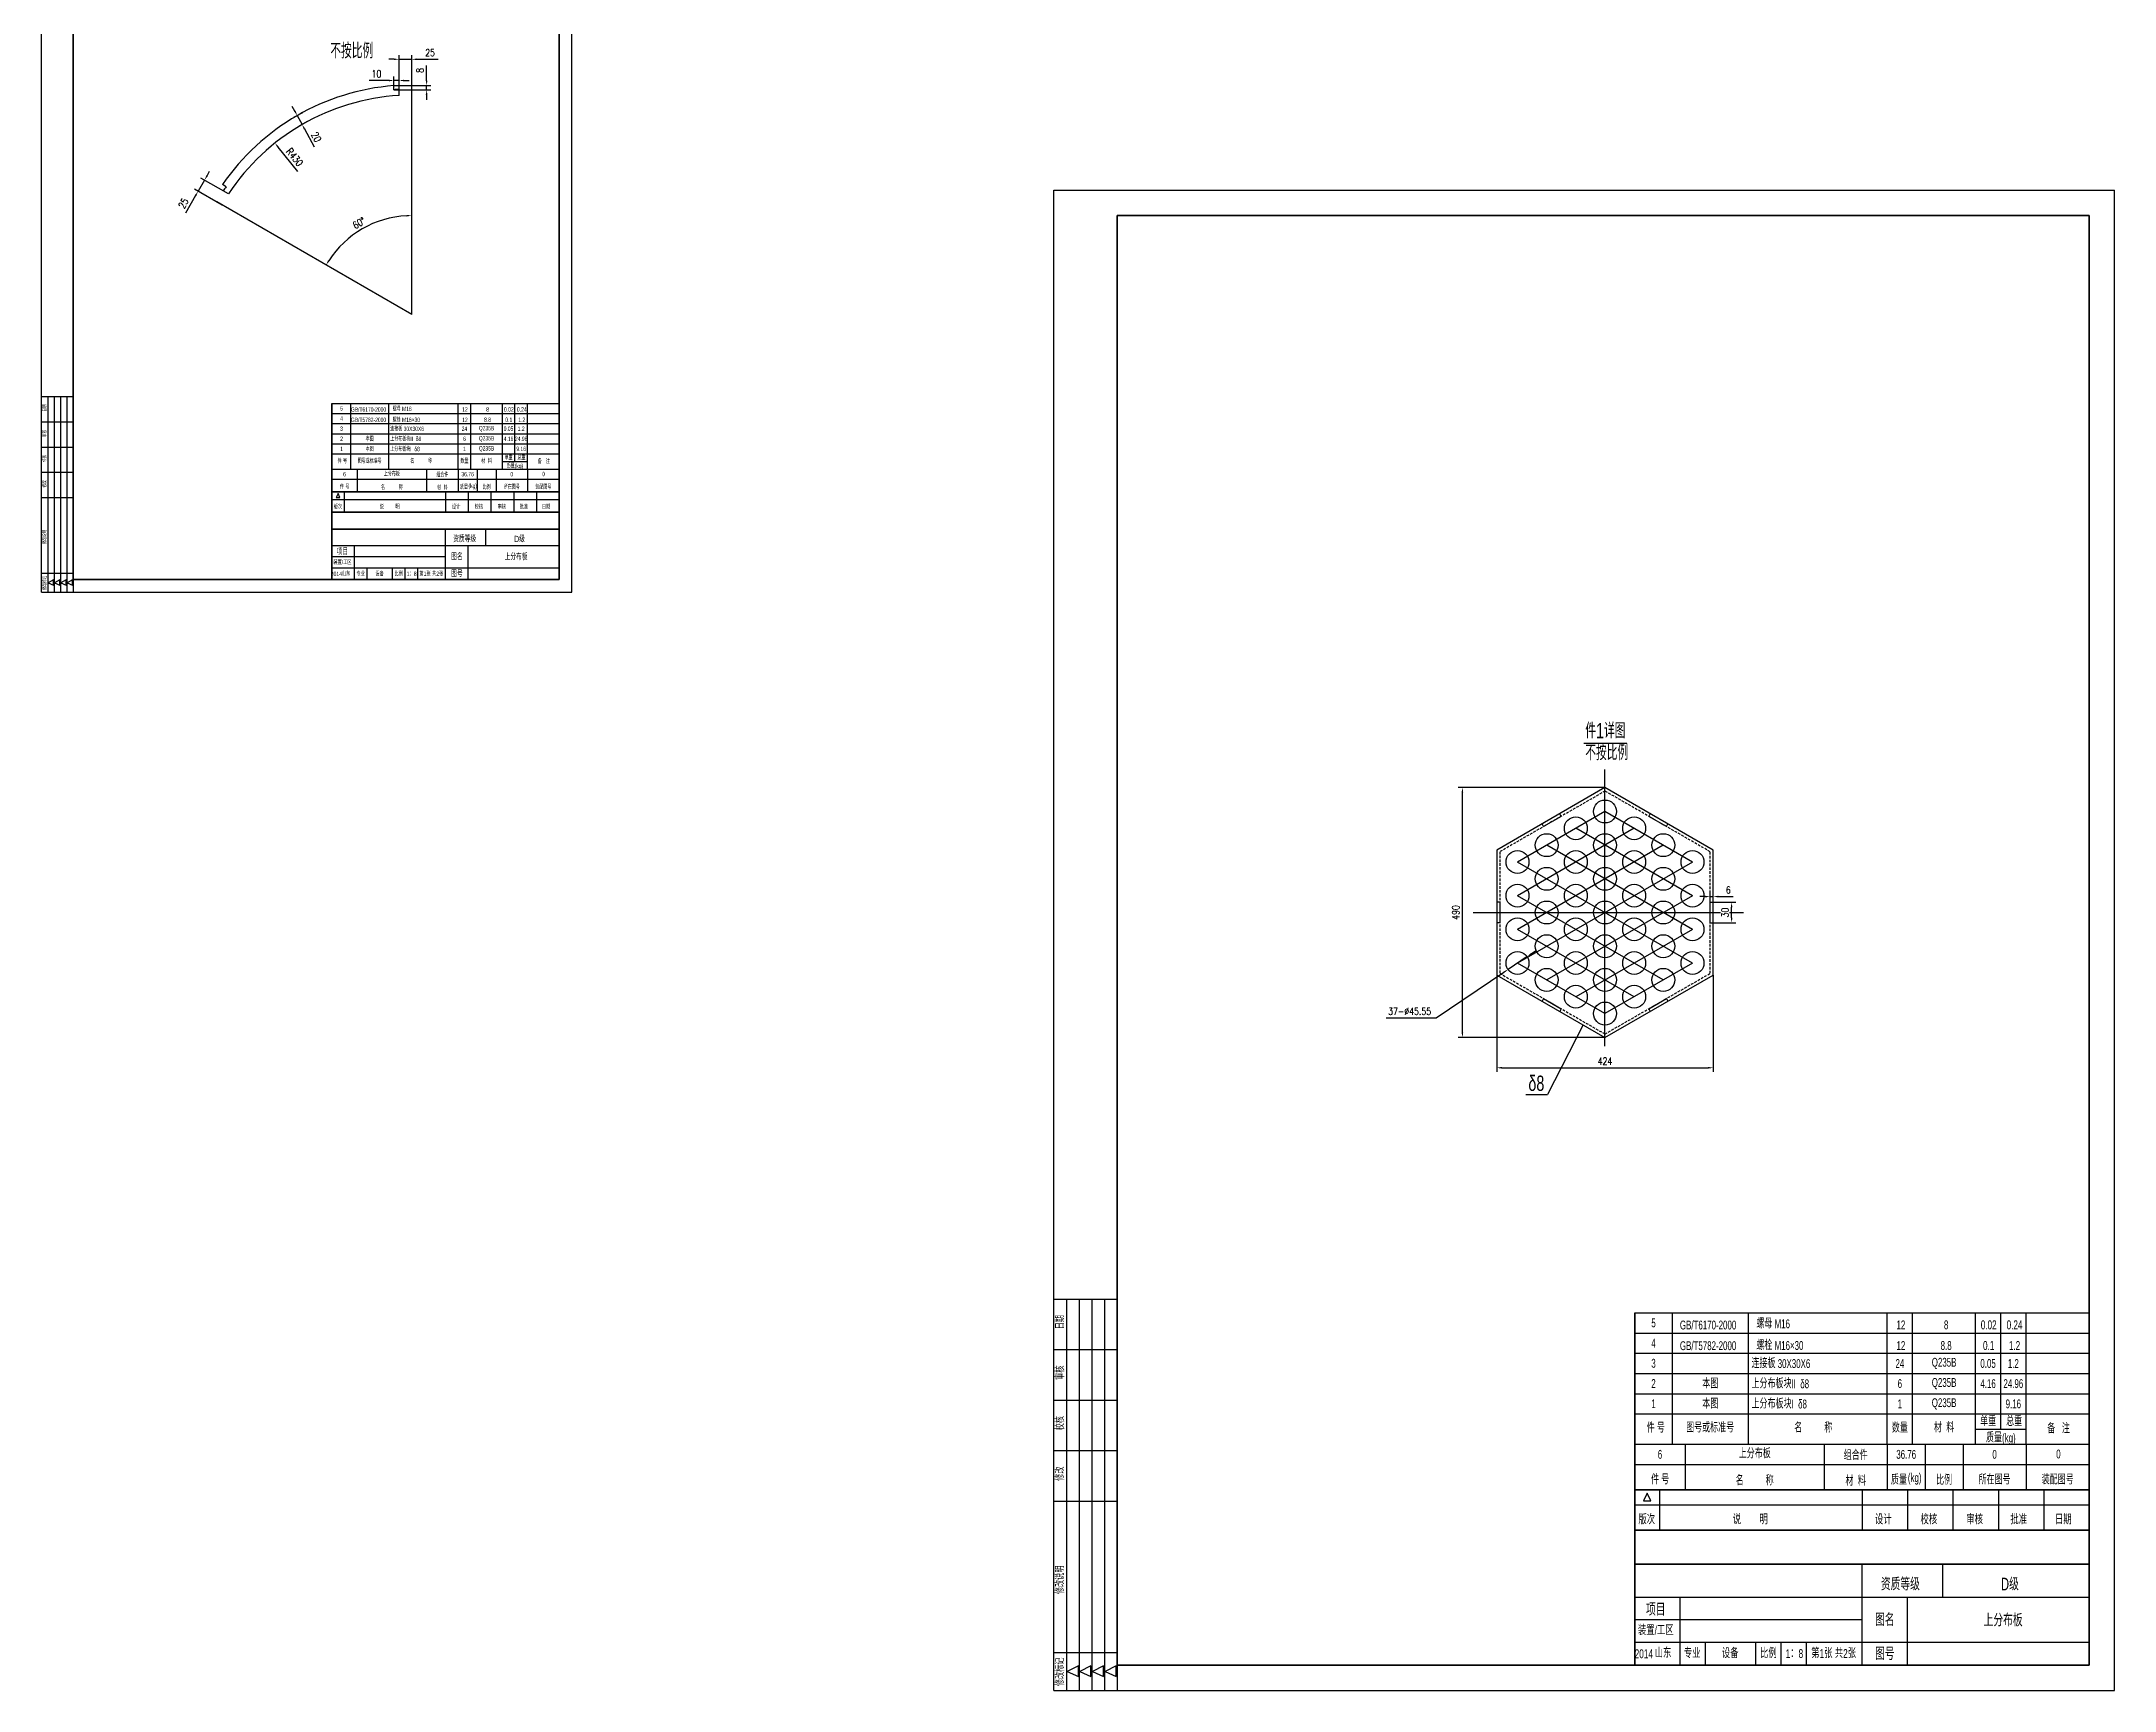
# Model space of a CAD drawing. Header units: millimetres. Extents: x 173791 to 206178, y -159089 to -143118.
# Drawn here: x 198099 to 202163, y -150399 to -147168 of the extents above; entities that cross this region are included whole.
import ezdxf
from ezdxf.enums import TextEntityAlignment as Align

# ---------------------------------------------------------------- set-up
doc = ezdxf.new("R2010")
doc.units = ezdxf.units.MM
doc.linetypes.add('DASHED', pattern=[0.75, 0.5, -0.25])
doc.layers.add('1', color=1, linetype='Continuous')
doc.layers.add('4虚线层', color=6, linetype='DASHED')
doc.layers.add('图层1', color=4, linetype='Continuous', lineweight=35)
doc.styles.add('TH_GBDIM', font='romans.shx', dxfattribs={"width": 0.8, "bigfont": 'gbcbig.shx'})
doc.styles.add('样式 3.5', font='roms.shx', dxfattribs={"width": 0.7, "height": 3.5, "bigfont": 'hztxt.shx'})
doc.styles.add('样式 5', font='roms.shx', dxfattribs={"width": 0.67, "height": 5, "bigfont": 'hztxt.shx'})
doc.dimstyles.new('TH_GBDIM', dxfattribs={"dimtxt": 3.5, "dimasz": 2.5, "dimexe": 2, "dimexo": 0, "dimgap": 1.5, "dimtad": 1, "dimdec": 1, "dimzin": 0, "dimdsep": 46, "dimtxsty": 'TH_GBDIM', "dimcen": 2.5, "dimclrd": 130, "dimclre": 130, "dimclrt": 3, "dimadec": 0, "dimazin": 0, "dimtfac": 0.714286, "dimtdec": 1, "dimtmove": 0, "dimatfit": 3, "dimfxl": 0, "dimtzin": 0, "dimlwd": -1, "dimlwe": -1, "dimarcsym": 0})

# ---------------------------------------------------------------- blocks, each defined once
blk = doc.blocks.new('*D40')
at = {"color": 130, "linetype": 'Continuous', "transparency": 16777216}
for p, q in [((198596, -147303.8), (198591.2, -147295)), ((198610.9, -147307.1), (198593.7, -147316.4)), ((198600.8, -147312.6), (198610.3, -147330.1)), ((198615.1, -147338.9), (198634.2, -147374.2))]:
    blk.add_line(p, q, dxfattribs=at)
at = {"color": 130, "transparency": 16777216}
blk.add_line((198620.4, -147324.6), (198603.3, -147334), dxfattribs=at)
for points in [[(198597.5, -147303), (198594.5, -147304.6), (198600.8, -147312.6)], [(198616.5, -147338.1), (198613.6, -147339.7), (198610.3, -147330.1)]]:
    blk.add_solid(points, dxfattribs=at)
at = {"layer": 'Defpoints', "color": 0, "transparency": 16777216}
blk.add_point((198610.9, -147307.1), dxfattribs=at)
at = {"color": 3, "transparency": 16777216, "insert": (198638.4, -147354.8), "char_height": 14, "attachment_point": 5, "rotation": 298.4633, "style": 'TH_GBDIM', "bg_fill": 3, "box_fill_scale": 1.1, "bg_fill_color": 256, "bg_fill_true_color": 13158600, "bg_fill_transparency": 0}
blk.add_mtext('20', dxfattribs=at)
at = {"layer": 'Defpoints', "color": 0, "transparency": 16777216}
for p in [(198610.3, -147330.1), (198620.4, -147324.6)]:
    blk.add_point(p, dxfattribs=at)
blk = doc.blocks.new('*D41')
at = {"color": 130, "linetype": 'Continuous', "transparency": 16777216}
for p, q in [((198790.4, -147202.4), (198780.4, -147202.4)), ((198800.4, -147261.4), (198800.4, -147194.4)), ((198800.4, -147202.4), (198825.4, -147202.4)), ((198835.4, -147202.4), (198877.1, -147202.4))]:
    blk.add_line(p, q, dxfattribs=at)
at = {"color": 130, "transparency": 16777216}
blk.add_line((198825.4, -147261.4), (198825.4, -147194.4), dxfattribs=at)
for points in [[(198790.4, -147200.8), (198790.4, -147204.1), (198800.4, -147202.4)], [(198835.4, -147200.8), (198835.4, -147204.1), (198825.4, -147202.4)]]:
    blk.add_solid(points, dxfattribs=at)
at = {"layer": 'Defpoints', "color": 0, "transparency": 16777216}
for p in [(198825.4, -147202.4), (198800.4, -147261.4), (198825.4, -147261.4)]:
    blk.add_point(p, dxfattribs=at)
at = {"color": 3, "transparency": 16777216, "insert": (198861.2, -147189.4), "char_height": 14, "attachment_point": 5, "style": 'TH_GBDIM', "bg_fill": 3, "box_fill_scale": 1.1, "bg_fill_color": 256, "bg_fill_true_color": 13158600, "bg_fill_transparency": 0}
blk.add_mtext('{25}{}{}', dxfattribs=at)
blk = doc.blocks.new('*D46')
at = {"color": 130, "linetype": 'Continuous', "transparency": 16777216}
for p, q in [((198424.1, -147430.6), (198429.1, -147421.9)), ((198419.1, -147439.3), (198406.6, -147460.9)), ((198466.1, -147466.4), (198412.2, -147435.3)), ((198401.6, -147469.6), (198381.6, -147504.3))]:
    blk.add_line(p, q, dxfattribs=at)
at = {"color": 130, "transparency": 16777216}
blk.add_line((198453.6, -147488), (198399.7, -147456.9), dxfattribs=at)
for points in [[(198400.2, -147468.7), (198403.1, -147470.4), (198406.6, -147460.9)], [(198422.7, -147429.8), (198425.6, -147431.4), (198419.1, -147439.3)]]:
    blk.add_solid(points, dxfattribs=at)
at = {"layer": 'Defpoints', "color": 0, "transparency": 16777216}
for p in [(198466.1, -147466.4), (198453.6, -147488)]:
    blk.add_point(p, dxfattribs=at)
at = {"color": 3, "transparency": 16777216, "insert": (198377.8, -147484.8), "char_height": 14, "attachment_point": 5, "rotation": 60, "style": 'TH_GBDIM', "bg_fill": 3, "box_fill_scale": 1.1, "bg_fill_color": 256, "bg_fill_true_color": 13158600, "bg_fill_transparency": 0}
blk.add_mtext('25', dxfattribs=at)
at = {"layer": 'Defpoints', "color": 0, "transparency": 16777216}
blk.add_point((198406.6, -147460.9), dxfattribs=at)
blk = doc.blocks.new('*D42')
at = {"color": 130, "linetype": 'Continuous', "transparency": 16777216}
for p, q in [((198780.4, -147244), (198741.8, -147244)), ((198800.4, -147244), (198790.4, -147244)), ((198800.4, -147261.4), (198800.4, -147236)), ((198810.4, -147244), (198820.4, -147244))]:
    blk.add_line(p, q, dxfattribs=at)
at = {"color": 130, "transparency": 16777216}
blk.add_line((198790.4, -147261.4), (198790.4, -147236), dxfattribs=at)
for points in [[(198780.4, -147242.4), (198780.4, -147245.7), (198790.4, -147244)], [(198810.4, -147242.4), (198810.4, -147245.7), (198800.4, -147244)]]:
    blk.add_solid(points, dxfattribs=at)
at = {"layer": 'Defpoints', "color": 0, "transparency": 16777216}
for p in [(198790.4, -147244), (198790.4, -147261.4), (198800.4, -147261.4)]:
    blk.add_point(p, dxfattribs=at)
at = {"color": 3, "transparency": 16777216, "insert": (198756.1, -147231), "char_height": 14, "attachment_point": 5, "style": 'TH_GBDIM', "bg_fill": 3, "box_fill_scale": 1.1, "bg_fill_color": 256, "bg_fill_true_color": 13158600, "bg_fill_transparency": 0}
blk.add_mtext('10', dxfattribs=at)
blk = doc.blocks.new('*D43')
at = {"color": 130, "linetype": 'Continuous', "transparency": 16777216}
for p, q in [((198854.5, -147244), (198854.5, -147214.6)), ((198790.4, -147262.1), (198862.5, -147262.1)), ((198854.5, -147262.1), (198854.5, -147254)), ((198854.5, -147272.1), (198854.5, -147282.1))]:
    blk.add_line(p, q, dxfattribs=at)
at = {"color": 130, "transparency": 16777216}
blk.add_line((198790.4, -147254), (198862.5, -147254), dxfattribs=at)
for points in [[(198852.8, -147244), (198856.1, -147244), (198854.5, -147254)], [(198852.8, -147272.1), (198856.1, -147272.1), (198854.5, -147262.1)]]:
    blk.add_solid(points, dxfattribs=at)
at = {"layer": 'Defpoints', "color": 0, "transparency": 16777216}
for p in [(198790.4, -147254), (198790.4, -147262.1), (198854.5, -147254)]:
    blk.add_point(p, dxfattribs=at)
at = {"color": 3, "transparency": 16777216, "insert": (198841.5, -147224.3), "char_height": 14, "attachment_point": 5, "rotation": 90, "style": 'TH_GBDIM', "bg_fill": 3, "box_fill_scale": 1.1, "bg_fill_color": 256, "bg_fill_true_color": 13158600, "bg_fill_transparency": 0}
blk.add_mtext('8', dxfattribs=at)
blk = doc.blocks.new('*D44')
at = {"color": 130, "linetype": 'Continuous', "transparency": 16777216}
blk.add_line((198601.7, -147422.5), (198563.3, -147374.4), dxfattribs=at)
at = {"layer": 'Defpoints', "color": 0, "transparency": 16777216}
blk.add_point((198825.4, -147702.7), dxfattribs=at)
at = {"color": 3, "transparency": 16777216, "insert": (198595.8, -147394.2), "char_height": 14, "attachment_point": 5, "rotation": 308.6007, "style": 'TH_GBDIM', "bg_fill": 3, "box_fill_scale": 1.1, "bg_fill_color": 256, "bg_fill_true_color": 13158600, "bg_fill_transparency": 0}
blk.add_mtext('R430', dxfattribs=at)
at = {"color": 130, "transparency": 16777216}
blk.add_solid([(198564.6, -147373.4), (198562, -147375.5), (198557.1, -147366.6)], dxfattribs=at)
at = {"layer": 'Defpoints', "color": 0, "transparency": 16777216}
blk.add_point((198557.1, -147366.6), dxfattribs=at)
blk = doc.blocks.new('*D45')
at = {"color": 130, "linetype": 'Continuous', "transparency": 16777216}
blk.add_arc((198825.4, -147702.7), 194, 92.9538, 147.0462, dxfattribs=at)
at = {"color": 130, "transparency": 16777216}
for points in [[(198815.3, -147507.3), (198815.4, -147510.6), (198825.4, -147508.7)], [(198664, -147598), (198661.2, -147596.3), (198657.4, -147605.7)]]:
    blk.add_solid(points, dxfattribs=at)
at = {"layer": 'Defpoints', "color": 0, "transparency": 16777216}
for p in [(198825.4, -147252.7), (198443.2, -147482), (198759, -147520.4), (198825.4, -147702.7), (198825.4, -147702.7)]:
    blk.add_point(p, dxfattribs=at)
at = {"color": 3, "transparency": 16777216, "insert": (198721.9, -147523.4), "char_height": 14, "attachment_point": 5, "rotation": 30, "style": 'TH_GBDIM', "bg_fill": 3, "box_fill_scale": 1.1, "bg_fill_color": 256, "bg_fill_true_color": 13158600, "bg_fill_transparency": 0}
blk.add_mtext('60°', dxfattribs=at)
blk = doc.blocks.new('*D95')
at = {"color": 130, "linetype": 'Continuous', "transparency": 16777216}
for p, q in [((201360.5, -148843.4), (201350.5, -148843.4)), ((201370.5, -148854.6), (201370.5, -148835.4)), ((201370.5, -148843.4), (201376.5, -148843.4)), ((201386.5, -148843.4), (201415.4, -148843.4))]:
    blk.add_line(p, q, dxfattribs=at)
at = {"color": 130, "transparency": 16777216}
blk.add_line((201376.5, -148854.6), (201376.5, -148835.4), dxfattribs=at)
for points in [[(201360.5, -148841.7), (201360.5, -148845.1), (201370.5, -148843.4)], [(201386.5, -148841.7), (201386.5, -148845.1), (201376.5, -148843.4)]]:
    blk.add_solid(points, dxfattribs=at)
at = {"layer": 'Defpoints', "color": 0, "transparency": 16777216}
for p in [(201376.5, -148843.4), (201370.5, -148854.6), (201376.5, -148854.6)]:
    blk.add_point(p, dxfattribs=at)
at = {"color": 3, "transparency": 16777216, "insert": (201405.9, -148830.4), "char_height": 14, "attachment_point": 5, "style": 'TH_GBDIM', "bg_fill": 3, "box_fill_scale": 1.1, "bg_fill_color": 256, "bg_fill_true_color": 13158600, "bg_fill_transparency": 0}
blk.add_mtext('6', dxfattribs=at)
blk = doc.blocks.new('*D96')
at = {"color": 130, "transparency": 16777216}
blk.add_line((201376.5, -148854.6), (201420.5, -148854.6), dxfattribs=at)
at = {"color": 130, "linetype": 'Continuous', "transparency": 16777216}
for p, q in [((201412.5, -148884.6), (201412.5, -148864.6)), ((201376.5, -148894.6), (201420.5, -148894.6))]:
    blk.add_line(p, q, dxfattribs=at)
at = {"color": 130, "transparency": 16777216}
for points in [[(201410.8, -148864.6), (201414.2, -148864.6), (201412.5, -148854.6)], [(201410.8, -148884.6), (201414.2, -148884.6), (201412.5, -148894.6)]]:
    blk.add_solid(points, dxfattribs=at)
at = {"color": 3, "transparency": 16777216, "insert": (201399.5, -148874.6), "char_height": 14, "attachment_point": 5, "rotation": 90, "style": 'TH_GBDIM', "bg_fill": 3, "box_fill_scale": 1.1, "bg_fill_color": 256, "bg_fill_true_color": 13158600, "bg_fill_transparency": 0}
blk.add_mtext('{30}{}{}', dxfattribs=at)
at = {"layer": 'Defpoints', "color": 0, "transparency": 16777216}
for p in [(201376.5, -148854.6), (201412.5, -148854.6), (201376.5, -148894.6)]:
    blk.add_point(p, dxfattribs=at)
blk = doc.blocks.new('*D97')
at = {"color": 130, "linetype": 'Continuous', "transparency": 16777216}
for p, q in [((200952.1, -148997.1), (200952.1, -149186.9)), ((200962.1, -149178.9), (201366.5, -149178.9))]:
    blk.add_line(p, q, dxfattribs=at)
at = {"color": 130, "transparency": 16777216}
blk.add_line((201376.5, -148997.1), (201376.5, -149186.9), dxfattribs=at)
for points in [[(200962.1, -149177.2), (200962.1, -149180.5), (200952.1, -149178.9)], [(201366.5, -149177.2), (201366.5, -149180.5), (201376.5, -149178.9)]]:
    blk.add_solid(points, dxfattribs=at)
at = {"layer": 'Defpoints', "color": 0, "transparency": 16777216}
for p in [(200952.1, -148997.1), (201376.5, -148997.1), (201376.5, -149178.9)]:
    blk.add_point(p, dxfattribs=at)
at = {"color": 3, "transparency": 16777216, "insert": (201164.3, -149165.9), "char_height": 14, "attachment_point": 5, "style": 'TH_GBDIM', "bg_fill": 3, "box_fill_scale": 1.1, "bg_fill_color": 256, "bg_fill_true_color": 13158600, "bg_fill_transparency": 0}
blk.add_mtext('424', dxfattribs=at)
blk = doc.blocks.new('*D98')
at = {"color": 130, "transparency": 16777216}
blk.add_line((201164.3, -148629.6), (200876.8, -148629.6), dxfattribs=at)
at = {"color": 130, "linetype": 'Continuous', "transparency": 16777216}
for p, q in [((200884.8, -149109.6), (200884.8, -148639.6)), ((201164.3, -149119.6), (200876.8, -149119.6))]:
    blk.add_line(p, q, dxfattribs=at)
at = {"color": 130, "transparency": 16777216}
for points in [[(200883.1, -148639.6), (200886.4, -148639.6), (200884.8, -148629.6)], [(200883.1, -149109.6), (200886.4, -149109.6), (200884.8, -149119.6)]]:
    blk.add_solid(points, dxfattribs=at)
at = {"layer": 'Defpoints', "color": 0, "transparency": 16777216}
for p in [(200884.8, -148629.6), (201164.3, -148629.6), (201164.3, -149119.6)]:
    blk.add_point(p, dxfattribs=at)
at = {"color": 3, "transparency": 16777216, "insert": (200871.8, -148874.6), "char_height": 14, "attachment_point": 5, "rotation": 90, "style": 'TH_GBDIM', "bg_fill": 3, "box_fill_scale": 1.1, "bg_fill_color": 256, "bg_fill_true_color": 13158600, "bg_fill_transparency": 0}
blk.add_mtext('490', dxfattribs=at)
blk = doc.blocks.new('*D99')
at = {"color": 130, "linetype": 'Continuous', "transparency": 16777216}
for p, q in [((201011.5, -148961), (200974.2, -148986.2)), ((201019.8, -148955.5), (201028.1, -148949.9)), ((200833.3, -149081.2), (200965.9, -148991.8)), ((200735.5, -149081.2), (200833.3, -149081.2))]:
    blk.add_line(p, q, dxfattribs=at)
at = {"color": 130, "transparency": 16777216}
for points in [[(201018.8, -148954.1), (201020.7, -148956.8), (201011.5, -148961)], [(200964.9, -148990.4), (200966.8, -148993.2), (200974.2, -148986.2)]]:
    blk.add_solid(points, dxfattribs=at)
at = {"layer": 'Defpoints', "color": 0, "transparency": 16777216}
for p in [(201011.5, -148961), (200974.2, -148986.2)]:
    blk.add_point(p, dxfattribs=at)
at = {"color": 3, "transparency": 16777216, "insert": (200781.4, -149068.2), "char_height": 14, "attachment_point": 5, "style": 'TH_GBDIM', "bg_fill": 3, "box_fill_scale": 1.1, "bg_fill_color": 256, "bg_fill_true_color": 13158600, "bg_fill_transparency": 0}
blk.add_mtext('{37-%%c45.55}{}{}', dxfattribs=at)

msp = doc.modelspace()

# ---------------------------------------------------------------- linework, layer by layer
at = {"color": 7, "linetype": 'Continuous'}
for p, q in [((198099.5, -148247), (198099.5, -146776.8)), ((199139, -148247), (199139, -146776.8)), ((200084.1, -147459.1), (202163.1, -147459.1)), ((200084.1, -150399.4), (200084.1, -147459.1)), ((202163.1, -150399.4), (202163.1, -147459.1)), ((198099.5, -147863.3), (198161.4, -147863.3)), ((198111.9, -147863.3), (198111.9, -148247)), ((198124.2, -147863.3), (198124.2, -148247)), ((198136.6, -147863.3), (198136.6, -148247)), ((198149, -147863.3), (198149, -148247)), ((198099.5, -147912.8), (198161.4, -147912.8)), ((198099.5, -147962.3), (198161.4, -147962.3)), ((198099.5, -148011.8), (198161.4, -148011.8)), ((198099.5, -148061.3), (198161.4, -148061.3)), ((198099.5, -148209.8), (198161.4, -148209.8)), ((198099.5, -148247), (199139, -148247)), ((200084.1, -149632.1), (200207.8, -149632.1)), ((200108.8, -149632.1), (200108.8, -150399.4)), ((200133.6, -149632.1), (200133.6, -150399.4)), ((200158.3, -149632.1), (200158.3, -150399.4)), ((200183.1, -149632.1), (200183.1, -150399.4)), ((200084.1, -149731.1), (200207.8, -149731.1)), ((200084.1, -149830.1), (200207.8, -149830.1)), ((200084.1, -149929.1), (200207.8, -149929.1)), ((200084.1, -150028.1), (200207.8, -150028.1)), ((200084.1, -150325.1), (200207.8, -150325.1)), ((200084.1, -150399.4), (202163.1, -150399.4))]:
    msp.add_line(p, q, dxfattribs=at)
for p, q in [((198790.4, -147262.1), (198790.4, -147254)), ((198800.4, -147273.4), (198800.4, -147261.4)), ((198461.3, -147452.1), (198454.3, -147448)), ((198466.1, -147466.4), (198455.7, -147460.4)), ((198668.7, -147876.9), (199114.2, -147876.9)), ((198668.7, -147896.7), (199114.2, -147896.7)), ((198705.9, -148005.6), (198705.9, -147876.9)), ((198780.1, -148005.6), (198780.1, -147876.9)), ((198916.2, -148005.6), (198916.2, -147876.9)), ((198941, -148005.6), (198941, -147876.9)), ((199002.9, -148005.6), (199002.9, -147876.9)), ((199027.6, -147990.8), (199027.6, -147876.9)), ((199052.4, -148005.6), (199052.4, -147876.9)), ((198668.7, -147916.5), (199114.2, -147916.5)), ((198668.7, -147936.3), (199114.2, -147936.3)), ((198668.7, -147956.1), (199114.2, -147956.1)), ((198668.7, -147975.9), (199114.2, -147975.9)), ((199002.9, -147990.8), (199052.4, -147990.8)), ((198668.7, -148005.6), (199114.2, -148005.6)), ((198668.7, -148050.2), (199114.2, -148050.2)), ((198668.7, -148056.6), (198668.7, -148069)), ((198668.7, -148065), (199114.2, -148065)), ((198680.8, -148053.6), (198677.4, -148061.1)), ((198677.4, -148061.1), (198684.6, -148061.1)), ((198684.6, -148061.1), (198680.8, -148053.6)), ((198693.5, -148089.8), (198693.5, -148050.2)), ((198891.5, -148050.2), (198891.5, -148089.8)), ((198936, -148050.2), (198936, -148089.8)), ((198980.6, -148050.2), (198980.6, -148089.8)), ((199025.1, -148050.2), (199025.1, -148089.8)), ((199069.7, -148050.2), (199069.7, -148089.8)), ((198668.7, -148155.4), (199114.2, -148155.4)), ((198713.3, -148222.2), (198713.3, -148155.4)), ((198891.5, -148222.2), (198891.5, -148123.2)), ((198936, -148222.2), (198936, -148155.4)), ((198970.7, -148155.4), (198970.7, -148123.2)), ((198891.5, -148177.7), (198668.7, -148177.7)), ((199114.2, -148199.9), (198668.7, -148199.9)), ((198738, -148222.2), (198738, -148199.9)), ((198787.5, -148222.2), (198787.5, -148199.9)), ((198812.3, -148222.2), (198812.3, -148199.9)), ((198837, -148222.2), (198837, -148199.9)), ((198123.4, -148222.7), (198112.6, -148228.2)), ((198112.6, -148228.2), (198123.4, -148233.1)), ((198123.4, -148233.1), (198123.4, -148222.7)), ((198135.8, -148222.7), (198124.9, -148228.2)), ((198124.9, -148228.2), (198135.8, -148233.1)), ((198135.8, -148233.1), (198135.8, -148222.7)), ((198148.2, -148222.7), (198137.3, -148228.2)), ((198137.3, -148228.2), (198148.2, -148233.1)), ((198148.2, -148233.1), (198148.2, -148222.7)), ((198160.5, -148222.7), (198149.7, -148228.2)), ((198149.7, -148228.2), (198160.5, -148233.1)), ((198160.5, -148233.1), (198160.5, -148222.7)), ((198161.4, -148222.2), (198161.4, -148247)), ((201123.1, -148542.8), (201207.3, -148542.8)), ((201164.3, -148629.6), (200952.1, -148752.1)), ((201376.5, -148752.1), (201164.3, -148629.6)), ((201078.5, -148686.1), (201043.9, -148706.1)), ((201078.5, -148686.1), (201075.5, -148680.9)), ((201250.1, -148686.1), (201253.1, -148680.9)), ((201284.7, -148706.1), (201250.1, -148686.1)), ((201043.9, -148706.1), (201040.9, -148700.9)), ((201284.7, -148706.1), (201287.7, -148700.9)), ((200952.1, -148752.1), (200952.1, -148997.1)), ((201376.5, -148997.1), (201376.5, -148752.1)), ((200958.1, -148854.6), (200952.1, -148854.6)), ((200958.1, -148854.6), (200958.1, -148894.6)), ((201370.5, -148894.6), (201370.5, -148854.6)), ((201370.5, -148854.6), (201376.5, -148854.6)), ((200958.1, -148894.6), (200952.1, -148894.6)), ((201370.5, -148894.6), (201376.5, -148894.6)), ((200952.1, -148997.1), (201164.3, -149119.6)), ((201164.3, -149119.6), (201376.5, -148997.1)), ((201043.9, -149043.2), (201040.9, -149048.4)), ((201043.9, -149043.2), (201078.5, -149063.2)), ((201250.1, -149063.2), (201284.7, -149043.2)), ((201284.7, -149043.2), (201287.7, -149048.4)), ((201078.5, -149063.2), (201075.5, -149068.4)), ((201250.1, -149063.2), (201253.1, -149068.4)), ((201222.6, -149659.3), (202113.6, -149659.3)), ((201296.8, -149916.7), (201296.8, -149659.3)), ((201445.3, -149916.7), (201445.3, -149659.3)), ((201717.6, -149916.7), (201717.6, -149659.3)), ((201767.1, -149916.7), (201767.1, -149659.3)), ((201890.8, -149916.7), (201890.8, -149659.3)), ((201940.3, -149887), (201940.3, -149659.3)), ((201989.8, -149916.7), (201989.8, -149659.3)), ((201222.6, -149698.9), (202113.6, -149698.9)), ((201222.6, -149738.5), (202113.6, -149738.5)), ((201222.6, -149778.1), (202113.6, -149778.1)), ((201222.6, -149817.7), (202113.6, -149817.7)), ((201222.6, -149857.3), (202113.6, -149857.3)), ((201890.8, -149887), (201989.8, -149887)), ((201222.6, -149916.7), (202113.6, -149916.7)), ((201222.6, -150005.8), (202113.6, -150005.8)), ((201222.6, -150018.7), (201222.6, -150043.5)), ((201246.7, -150012.6), (201239.9, -150027.7)), ((201239.9, -150027.7), (201254.3, -150027.7)), ((201254.3, -150027.7), (201246.7, -150012.6)), ((201272.1, -150085), (201272.1, -150005.8)), ((201668.1, -150005.8), (201668.1, -150085)), ((201757.2, -150005.8), (201757.2, -150085)), ((201846.3, -150005.8), (201846.3, -150085)), ((201935.4, -150005.8), (201935.4, -150085)), ((202024.5, -150005.8), (202024.5, -150085)), ((201222.6, -150035.5), (202113.6, -150035.5)), ((201668.1, -150349.9), (201668.1, -150151.9)), ((201826.5, -150216.2), (201826.5, -150151.9)), ((201222.6, -150216.2), (202113.6, -150216.2)), ((201311.7, -150349.9), (201311.7, -150216.2)), ((201757.2, -150349.9), (201757.2, -150216.2)), ((201668.1, -150260.8), (201222.6, -150260.8)), ((202113.6, -150305.3), (201222.6, -150305.3)), ((201361.2, -150349.9), (201361.2, -150305.3)), ((201460.2, -150349.9), (201460.2, -150305.3)), ((201509.7, -150349.9), (201509.7, -150305.3)), ((201559.2, -150349.9), (201559.2, -150305.3)), ((200132, -150350.8), (200110.3, -150361.9)), ((200132, -150371.7), (200132, -150350.8)), ((200156.7, -150350.8), (200135, -150361.9)), ((200156.7, -150371.7), (200156.7, -150350.8)), ((200181.5, -150350.8), (200159.8, -150361.9)), ((200181.5, -150371.7), (200181.5, -150350.8)), ((200206.2, -150350.8), (200184.5, -150361.9)), ((200206.2, -150371.7), (200206.2, -150350.8)), ((200207.8, -150349.9), (200207.8, -150399.4)), ((200110.3, -150361.9), (200132, -150371.7)), ((200135, -150361.9), (200156.7, -150371.7)), ((200159.8, -150361.9), (200181.5, -150371.7)), ((200184.5, -150361.9), (200206.2, -150371.7))]:
    msp.add_line(p, q)
at = {"color": 1, "ltscale": 1.5}
for p, q in [((198825.4, -147702.7), (198825.4, -147252.7)), ((198825.4, -147702.7), (198443.2, -147482)), ((201164.3, -149136.7), (201164.3, -148594.6)), ((200905.6, -148874.6), (201435.7, -148874.6))]:
    msp.add_line(p, q, dxfattribs=at)
at = {"color": 4}
for p, q in [((198668.7, -147977.4), (198668.7, -147989.8)), ((198668.7, -147977.4), (198668.7, -147989.8)), ((198668.7, -147977.4), (198668.7, -147989.8)), ((198668.7, -147997.2), (198668.7, -148009.6)), ((201222.6, -149860.3), (201222.6, -149885.1)), ((201222.6, -149860.3), (201222.6, -149885.1)), ((201222.6, -149860.3), (201222.6, -149885.1)), ((201222.6, -149899.9), (201222.6, -149924.7))]:
    msp.add_line(p, q, dxfattribs=at)
at = {"color": 2}
msp.add_line((201009.4, -149231.5), (201051.3, -149231.5), dxfattribs=at)
for points in [[(198668.7, -148025.4), (199114.2, -148025.4)], [(198718.2, -148005.6), (198718.2, -148050.2)], [(198854.4, -148005.6), (198854.4, -148050.2)], [(198916.2, -148005.6), (198916.2, -148050.2)], [(198953.4, -148005.6), (198953.4, -148050.2)], [(198990.5, -148005.6), (198990.5, -148050.2)], [(199052.4, -148005.6), (199052.4, -148050.2)], [(201321.6, -149916.7), (201321.6, -150005.8)], [(201593.8, -149916.7), (201593.8, -150005.8)], [(201717.6, -149916.7), (201717.6, -150005.8)], [(201791.8, -149916.7), (201791.8, -150005.8)], [(201866.1, -149916.7), (201866.1, -150005.8)], [(201989.8, -149916.7), (201989.8, -150005.8)], [(201222.6, -149956.3), (202113.6, -149956.3)]]:
    msp.add_lwpolyline(points)
for radius, start, end in [(450, 94.4608, 145.5392), (442, 93.2424, 94.5418), (430, 93.333, 146.667), (442, 145.4582, 146.7576)]:
    msp.add_arc((198825.4, -147702.7), radius, start, end)
at = {"layer": '1'}
for p, q in [((201164.3, -148676.6), (200992.8, -148775.6)), ((201335.8, -148775.6), (201164.3, -148676.6)), ((201221.5, -148709.6), (200992.8, -148841.6)), ((201335.8, -148841.6), (201107.1, -148709.6)), ((201278.6, -148742.6), (200992.8, -148907.6)), ((201335.8, -148907.6), (201050, -148742.6)), ((201335.8, -148973.6), (200992.8, -148775.6)), ((201335.8, -148775.6), (200992.8, -148973.6)), ((201278.6, -149006.6), (200992.8, -148841.6)), ((201335.8, -148841.6), (201050, -149006.6)), ((201221.5, -149039.6), (200992.8, -148907.6)), ((201335.8, -148907.6), (201107.1, -149039.6)), ((201164.3, -149072.6), (200992.8, -148973.6)), ((201335.8, -148973.6), (201164.3, -149072.6))]:
    msp.add_line(p, q, dxfattribs=at)
for centre in [(201107.1, -148709.6), (201164.3, -148676.6), (201221.5, -148709.6), (201050, -148742.6), (201164.3, -148742.6), (201278.6, -148742.6), (200992.8, -148775.6), (201107.1, -148775.6), (201221.5, -148775.6), (201335.8, -148775.6), (201050, -148808.6), (201164.3, -148808.6), (201278.6, -148808.6), (200992.8, -148841.6), (201107.1, -148841.6), (201221.5, -148841.6), (201335.8, -148841.6), (200992.8, -148907.6), (201050, -148874.6), (201107.1, -148907.6), (201164.3, -148874.6), (201221.5, -148907.6), (201278.6, -148874.6), (201335.8, -148907.6), (201050, -148940.6), (201164.3, -148940.6), (201278.6, -148940.6), (200992.8, -148973.6), (201107.1, -148973.6), (201221.5, -148973.6), (201335.8, -148973.6), (201050, -149006.6), (201164.3, -149006.6), (201278.6, -149006.6), (201107.1, -149039.6), (201164.3, -149072.6), (201221.5, -149039.6)]:
    msp.add_circle(centre, 22.5, dxfattribs=at)
at = {"layer": '4虚线层', "ltscale": 10}
for p, q in [((201164.3, -148636.5), (200958.1, -148755.6)), ((201370.5, -148755.6), (201164.3, -148636.5)), ((200958.1, -148755.6), (200958.1, -148993.7)), ((201370.5, -148993.7), (201370.5, -148755.6)), ((200958.1, -148993.7), (201164.3, -149112.7)), ((201164.3, -149112.7), (201370.5, -148993.7))]:
    msp.add_line(p, q, dxfattribs=at)
at = {"layer": '图层1'}
for p, q in [((198161.4, -146801.6), (198161.4, -148222.2)), ((199114.2, -148222.2), (199114.2, -146801.6)), ((199114.2, -148222.2), (199114.2, -146801.6)), ((202113.6, -147508.6), (200207.8, -147508.6)), ((200207.8, -147508.6), (200207.8, -150349.9)), ((202113.6, -150349.9), (202113.6, -147508.6)), ((202113.6, -150349.9), (202113.6, -147508.6)), ((198668.7, -148069), (198668.7, -147876.9)), ((198668.7, -148089.8), (198668.7, -147936.3)), ((198668.7, -148089.8), (198668.7, -147936.3)), ((198668.7, -148050.2), (199114.2, -148050.2)), ((199114.2, -148089.8), (198668.7, -148089.8)), ((198668.7, -148089.8), (198668.7, -148123.2)), ((198668.7, -148089.8), (198668.7, -148123.2)), ((198668.7, -148123.2), (199114.2, -148123.2)), ((198668.7, -148123.2), (199114.2, -148123.2)), ((199114.2, -148123.2), (198668.7, -148123.2)), ((198668.7, -148222.2), (198668.7, -148123.2)), ((198161.4, -148222.2), (199114.2, -148222.2)), ((201222.6, -150043.5), (201222.6, -149659.3)), ((201222.6, -150085), (201222.6, -149778.1)), ((201222.6, -150085), (201222.6, -149778.1)), ((201222.6, -150005.8), (202113.6, -150005.8)), ((202113.6, -150085), (201222.6, -150085)), ((201222.6, -150085), (201222.6, -150151.9)), ((201222.6, -150085), (201222.6, -150151.9)), ((201222.6, -150151.9), (202113.6, -150151.9)), ((201222.6, -150151.9), (202113.6, -150151.9)), ((202113.6, -150151.9), (201222.6, -150151.9)), ((201222.6, -150349.9), (201222.6, -150151.9)), ((200207.8, -150349.9), (202113.6, -150349.9))]:
    msp.add_line(p, q, dxfattribs=at)

# ---------------------------------------------------------------- texts
at = {"style": '样式 3.5', "width": 0.67}
for s, height, p in [('4', 8.66, (198685, -147910.8)), ('5', 8.66, (198685, -147891)), ('螺栓 M16×30', 8.66, (198787.9, -147913.2)), ('螺母 M16', 8.66, (198787.9, -147891.9)), ('3', 8.66, (198685, -147930.6)), ('2', 8.66, (198685, -147950.4)), ('本图', 8.66, (198734.9, -147950.7)), ('连接板 30X30X6', 8.663, (198783.2, -147930.9)), ('上分布板块II  δ8', 8.663, (198783.2, -147950.7)), ('1', 8.66, (198685, -147970.2)), ('本图', 8.66, (198734.9, -147970.5)), ('上分布板块I  δ8', 8.66, (198783.2, -147970.5)), ('上分布板', 8.66, (198770.7, -148019.3)), ('(kg)', 8.66, (198936.5, -148042.6)), ('5', 17.3, (201255.1, -149687.5)), ('螺母 M16', 17.33, (201461, -149689.3)), ('4', 17.3, (201255.1, -149727.1)), ('螺栓 M16×30', 17.33, (201461, -149731.8)), ('3', 17.3, (201255.1, -149766.7)), ('连接板 30X30X6', 17.325, (201451.5, -149767.3)), ('2', 17.3, (201255.1, -149806.3)), ('本图', 17.33, (201355, -149806.9)), ('上分布板块II  δ8', 17.325, (201451.5, -149806.9)), ('1', 17.3, (201255.1, -149845.9)), ('本图', 17.33, (201355, -149846.5)), ('上分布板块I  δ8', 17.33, (201451.5, -149846.5)), ('上分布板', 17.33, (201426.5, -149944)), ('(kg)', 17.32, (201758, -149990.7))]:
    msp.add_text(s, height=height, dxfattribs=at).set_placement(p)
for s, height, p in [('GB/T6170-2000', 8.663, (198740.6, -147888.6)), ('GB/T5782-2000', 8.663, (198740.6, -147908.9)), ('12', 8.66, (198929.6, -147888.6)), ('12', 8.66, (198929.6, -147908.9)), ('8.8', 8.66, (198973.9, -147908.9)), ('8', 8.66, (198973.9, -147888.6)), ('24', 8.66, (198928.6, -147926.4)), ('6', 8.66, (198928.6, -147946.2)), ('Q235B', 8.66, (198971.9, -147926.4)), ('Q235B', 8.66, (198971.9, -147946.2)), ('件 号', 8.66, (198689.3, -147988.7)), ('图号或标准号', 8.66, (198742.6, -147988.5)), ('名          称', 8.663, (198843.7, -147988.5)), ('数量', 8.66, (198928.6, -147988.7)), ('1', 8.66, (198928.6, -147966)), ('Q235B', 8.66, (198971.9, -147966)), ('材  料', 8.66, (198971.9, -147988.5)), ('单重', 8.66, (199015.2, -147982.3)), ('质量(kg)', 8.66, (199027.6, -147999.5)), ('总重', 8.66, (199040.5, -147982.2)), ('备   注', 8.66, (199084.1, -147989.3)), ('件 号', 8.66, (198693.7, -148039.3)), ('6', 8.66, (198693.5, -148015.5)), ('名          称', 8.663, (198786.3, -148040.2)), ('组合件', 8.66, (198885.3, -148015.5)), ('材  料', 8.66, (198885.3, -148040.7)), ('质量', 8.66, (198927.7, -148039.6)), ('36.76', 8.66, (198934.8, -148015.5)), ('比例', 8.66, (198971.9, -148039.8)), ('所在图号', 8.66, (199021.4, -148039.4)), ('0', 8.66, (199021.4, -148015.5)), ('装配图号', 8.66, (199083.3, -148039.4)), ('0', 8.66, (199084, -148015.2)), ('GB/T6170-2000', 17.325, (201366.4, -149682.7)), ('12', 17.33, (201744.3, -149682.7)), ('8', 17.3, (201833, -149682.7)), ('GB/T5782-2000', 17.325, (201366.4, -149723.2)), ('12', 17.33, (201744.3, -149723.2)), ('8.8', 17.33, (201833, -149723.2)), ('24', 17.33, (201742.3, -149758.3)), ('Q235B', 17.33, (201829, -149758.3)), ('6', 17.3, (201742.3, -149797.9)), ('Q235B', 17.33, (201829, -149797.9)), ('1', 17.3, (201742.3, -149837.5)), ('Q235B', 17.33, (201829, -149837.5)), ('单重', 17.32, (201915.5, -149870)), ('总重', 17.32, (201966.2, -149869.9)), ('件 号', 17.32, (201263.8, -149882.9)), ('图号或标准号', 17.32, (201370.4, -149882.4)), ('名          称', 17.325, (201572.6, -149882.5)), ('数量', 17.32, (201742.3, -149882.9)), ('材  料', 17.32, (201829, -149882.4)), ('质量(kg)', 17.32, (201940.3, -149904.4)), ('备   注', 17.32, (202053.3, -149884.1)), ('6', 17.3, (201272.1, -149936.5)), ('组合件', 17.32, (201655.7, -149936.5)), ('36.76', 17.33, (201754.7, -149936.5)), ('0', 17.3, (201928, -149936.5)), ('0', 17.3, (202053.1, -149935.8)), ('件 号', 17.32, (201272.5, -149984)), ('名          称', 17.325, (201457.7, -149985.9)), ('材  料', 17.32, (201655.7, -149986.8)), ('质量', 17.32, (201740.5, -149984.7)), ('比例', 17.32, (201829, -149985.1)), ('所在图号', 17.32, (201928, -149984.3)), ('装配图号', 17.32, (202051.7, -149984.3))]:
    msp.add_text(s, height=height, dxfattribs=at).set_placement(p, align=Align.MIDDLE)
at = {"color": 1, "style": '样式 3.5', "width": 0.67}
for s, height, p in [('0.02', 8.87, (199015.6, -147888.6)), ('0.1', 8.87, (199015.6, -147908.9)), ('0.24', 8.87, (199041, -147888.6)), ('1.2', 8.87, (199041, -147908.9)), ('4.16', 8.66, (199015, -147946.2)), ('0.05', 8.66, (199015, -147926.4)), ('24.96', 8.66, (199039.8, -147946.2)), ('1.2', 8.66, (199039.8, -147926.4)), ('9.16', 8.66, (199039.8, -147966)), ('0.02', 17.74, (201916.4, -149682.7)), ('0.24', 17.74, (201967.1, -149682.7)), ('0.1', 17.74, (201916.4, -149723.2)), ('1.2', 17.74, (201967.1, -149723.2)), ('0.05', 17.33, (201915.2, -149758.3)), ('1.2', 17.33, (201964.7, -149758.3)), ('4.16', 17.33, (201915.2, -149797.9)), ('24.96', 17.33, (201964.7, -149797.9)), ('9.16', 17.33, (201964.7, -149837.5))]:
    msp.add_text(s, height=height, dxfattribs=at).set_placement(p, align=Align.MIDDLE)
at = {"char_height": 30, "width": 314.203, "attachment_point": 1, "style": '样式 3.5'}
for s, insert in [('不按比例', (198665.7, -147170.8)), ('件1详图', (201125.7, -148503.2)), ('不按比例', (201125.7, -148546.1))]:
    msp.add_mtext(s, dxfattribs=dict(at, insert=insert))
at = {"attachment_point": 5, "rotation": 90, "style": '样式 3.5'}
for s, insert, char_height in [('日期', (198105.8, -147886), 7.43), ('审核', (198105.8, -147935.5), 7.43), ('校核', (198105.8, -147985), 7.43), ('修改', (198105.8, -148034.5), 7.43), ('修改说明', (198105.8, -148138.5), 7.43), ('修改标记', (198105.8, -148228.7), 7.43), ('日期', (200096.7, -149677.4), 14.85), ('审核', (200096.7, -149776.4), 14.85), ('校核', (200096.7, -149875.4), 14.85), ('修改', (200096.7, -149974.4), 14.85), ('修改说明', (200096.7, -150182.5), 14.85), ('修改标记', (200096.7, -150362.8), 14.85)]:
    msp.add_mtext(s, dxfattribs=dict(at, insert=insert, char_height=char_height))
at = {"attachment_point": 5}
for s, insert, char_height, style in [('版次', (198680.5, -148079.7), 8.66, '样式 3.5'), ('说        明', (198782, -148079.7), 8.66, '样式 3.5'), ('设计', (198912.4, -148079.7), 8.66, '样式 3.5'), ('校核', (198957, -148079.7), 8.66, '样式 3.5'), ('审核', (199001.9, -148079.7), 8.66, '样式 3.5'), ('批准', (199045.1, -148079.7), 8.66, '样式 3.5'), ('日期', (199088.7, -148079.7), 8.66, '样式 3.5'), ('资质等级', (198929.1, -148142.6), 12.38, '样式 5'), ('D级', (199036.4, -148142.6), 12.38, '样式 5'), ('装置/工区', (198689.3, -148188.3), 8.66, '样式 3.5'), ('项目', (198689.3, -148167.5), 12.38, '样式 5'), ('图名', (198913.9, -148177.6), 12.38, '样式 5'), ('上分布板', (199029.8, -148177.9), 12.38, '样式 5'), ('2014', (198677.6, -148211), 8.66, '样式 3.5'), ('山东', (198696.5, -148210.4), 8.66, '样式 3.5'), ('专业', (198725, -148210.8), 8.66, '样式 3.5'), ('设备', (198762.3, -148210.8), 8.66, '样式 3.5'), ('比例', (198799.7, -148210.8), 8.66, '样式 3.5'), ('1：8', (198825.2, -148210.8), 8.66, '样式 3.5'), ('第1张 共2张', (198863.7, -148210.8), 8.66, '样式 3.5'), ('图号', (198913.9, -148210.8), 12.38, '样式 5'), ('版次', (201246.2, -150064.9), 17.32, '样式 3.5'), ('说        明', (201449.1, -150064.9), 17.32, '样式 3.5'), ('设计', (201709.8, -150064.9), 17.32, '样式 3.5'), ('校核', (201799.1, -150064.9), 17.32, '样式 3.5'), ('审核', (201888.9, -150064.9), 17.32, '样式 3.5'), ('批准', (201975.3, -150064.9), 17.32, '样式 3.5'), ('日期', (202062.6, -150064.9), 17.32, '样式 3.5'), ('资质等级', (201743.3, -150190.7), 24.75, '样式 5'), ('D级', (201957.9, -150190.7), 24.75, '样式 5'), ('项目', (201263.8, -150240.4), 24.75, '样式 5'), ('装置/工区', (201263.8, -150282), 17.32, '样式 3.5'), ('图名', (201712.8, -150260.6), 24.75, '样式 5'), ('上分布板', (201944.7, -150261.3), 24.75, '样式 5'), ('2014', (201240.4, -150327.4), 17.32, '样式 3.5'), ('山东', (201278.1, -150326.3), 17.32, '样式 3.5'), ('专业', (201335.2, -150327.1), 17.32, '样式 3.5'), ('设备', (201409.7, -150327.1), 17.32, '样式 3.5'), ('比例', (201484.6, -150327.1), 17.32, '样式 3.5'), ('1：8', (201535.6, -150327.1), 17.32, '样式 3.5'), ('第1张 共2张', (201612.5, -150327.1), 17.32, '样式 3.5'), ('图号', (201712.8, -150327.1), 24.75, '样式 5')]:
    msp.add_mtext(s, dxfattribs=dict(at, insert=insert, char_height=char_height, style=style))

# ---------------------------------------------------------------- next in the draw order: dimensions: what is measured, and where the dimension line sits
dim = msp.add_linear_dim(base=(198825.4, -147202.4), p1=(198800.4, -147261.4), p2=(198825.4, -147261.4), text='{<>}{}{}', dimstyle='TH_GBDIM', override={"dimscale": 4, "dimgap": 1.5, "dimtad": 1, "dimjust": 0, "dimdec": 0, "dimlfac": 1, "dimse1": 0, "dimse2": 0, "dimsd1": 0, "dimsd2": 0, "dimtfill": 1})
dim.commit()
dim.dimension.update_dxf_attribs({"geometry": '*D41', "text_midpoint": (198861.2, -147189.4)})
for p1, p2, distance, picture, middle in [((198610.9, -147307.1), (198620.4, -147324.6), -11.5, '*D40', (198638.4, -147354.8)), ((198466.1, -147466.4), (198453.6, -147488), -54.2, '*D46', (198377.8, -147484.8))]:
    dim = msp.add_aligned_dim(p1=p1, p2=p2, distance=distance, dimstyle='TH_GBDIM', override={"dimscale": 4, "dimdec": 0, "dimtfill": 1})
    dim.commit()
    dim.dimension.update_dxf_attribs({"geometry": picture, "text_midpoint": middle})
for base, p1, p2, picture, middle in [((201376.5, -148843.4), (201370.5, -148854.6), (201376.5, -148854.6), '*D95', (201405.9, -148830.4)), ((201376.5, -149178.9), (200952.1, -148997.1), (201376.5, -148997.1), '*D97', (201164.3, -149165.9))]:
    dim = msp.add_linear_dim(base=base, p1=p1, p2=p2, dimstyle='TH_GBDIM', override={"dimscale": 4, "dimdec": 0, "dimtfill": 1})
    dim.commit()
    dim.dimension.update_dxf_attribs({"geometry": picture, "text_midpoint": middle})

# ---------------------------------------------------------------- next in the draw order: texts
at = {"color": 2, "insert": (201014.1, -149194.2), "char_height": 30, "width": 314.203, "attachment_point": 1, "style": '样式 3.5'}
msp.add_mtext('δ8', dxfattribs=at)

# ---------------------------------------------------------------- next in the draw order: dimensions: what is measured, and where the dimension line sits
dim = msp.add_aligned_dim(p1=(198800.4, -147261.4), p2=(198790.4, -147261.4), distance=-17.3, dimstyle='TH_GBDIM', override={"dimscale": 4, "dimdec": 0, "dimtfill": 1})
dim.commit()
dim.dimension.update_dxf_attribs({"geometry": '*D42', "text_midpoint": (198756.1, -147231)})
dim = msp.add_radius_dim(center=(198825.4, -147702.7), mpoint=(198557.1, -147366.6), dimstyle='TH_GBDIM', override={"dimscale": 4, "dimdec": 0, "dimtfill": 1})
dim.commit()
dim.dimension.update_dxf_attribs({"geometry": '*D44', "text_midpoint": (198585.6, -147402.4), "dimtype": 164})
dim = msp.add_linear_dim(base=(200884.8, -148629.6), p1=(201164.3, -149119.6), p2=(201164.3, -148629.6), angle=90, dimstyle='TH_GBDIM', override={"dimscale": 4, "dimdec": 0, "dimtfill": 1})
dim.commit()
dim.dimension.update_dxf_attribs({"geometry": '*D98', "text_midpoint": (200871.8, -148874.6)})
dim = msp.add_linear_dim(base=(201412.5, -148854.6), p1=(201376.5, -148894.6), p2=(201376.5, -148854.6), angle=90, text='{30}{}{}', dimstyle='TH_GBDIM', override={"dimscale": 4, "dimgap": 1.5, "dimtad": 1, "dimjust": 0, "dimdec": 0, "dimlfac": 1, "dimse1": 0, "dimse2": 0, "dimsd1": 0, "dimsd2": 0, "dimtfill": 1})
dim.commit()
dim.dimension.update_dxf_attribs({"geometry": '*D96', "text_midpoint": (201399.5, -148874.6)})

# ---------------------------------------------------------------- next in the draw order: linework, layer by layer
at = {"color": 2}
msp.add_line((201121.3, -149094.8), (201051.3, -149231.5), dxfattribs=at)

# ---------------------------------------------------------------- next in the draw order: dimensions: what is measured, and where the dimension line sits
dim = msp.add_aligned_dim(p1=(198790.4, -147262.1), p2=(198790.4, -147254), distance=-64.1, dimstyle='TH_GBDIM', override={"dimscale": 4, "dimdec": 0, "dimtfill": 1})
dim.commit()
dim.dimension.update_dxf_attribs({"geometry": '*D43', "text_midpoint": (198841.5, -147224.3)})
dim = msp.add_diameter_dim_2p(p1=(201011.5, -148961), p2=(200974.2, -148986.2), text='{37-%%c45.55}{}{}', dimstyle='TH_GBDIM', override={"dimscale": 4, "dimgap": 1.5, "dimtad": 1, "dimtih": 0, "dimtoh": 1, "dimdec": 0, "dimlfac": 1, "dimse1": 0, "dimse2": 0, "dimsd1": 0, "dimsd2": 0, "dimtix": 0, "dimtofl": 1, "dimatfit": 3, "dimtfill": 1})
dim.commit()
dim.dimension.update_dxf_attribs({"geometry": '*D99', "text_midpoint": (200781.4, -149081.2), "dimtype": 163})

# ---------------------------------------------------------------- next in the draw order: dimensions: what is measured, and where the dimension line sits
dim = msp.add_angular_dim_2l(base=(198759, -147520.4), line1=((198825.4, -147702.7), (198825.4, -147252.7)), line2=((198825.4, -147702.7), (198443.2, -147482)), dimstyle='TH_GBDIM', override={"dimscale": 4, "dimdec": 0, "dimtfill": 1})
dim.commit()
dim.dimension.update_dxf_attribs({"geometry": '*D45', "text_midpoint": (198721.9, -147523.4)})

doc.saveas('drawing.dxf')
